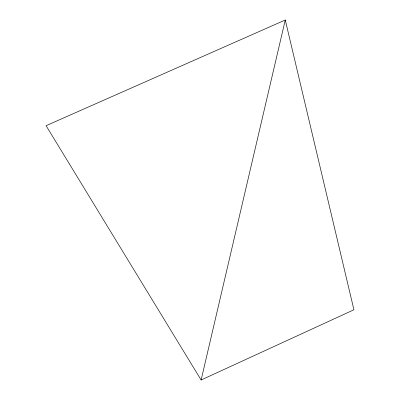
<?xml version="1.0" encoding="UTF-8"?>
<svg xmlns="http://www.w3.org/2000/svg" width="400" height="400" viewBox="0 0 400 400"><rect width="100%" height="100%" fill="white"/><g stroke="black" fill="none" stroke-linecap="round" stroke-linejoin="round"><path stroke-width="0.6" d="M201.12 380L285.265 20L46.08 125.695L201.12 380L353.92 309.77L285.265 20"/></g></svg>
